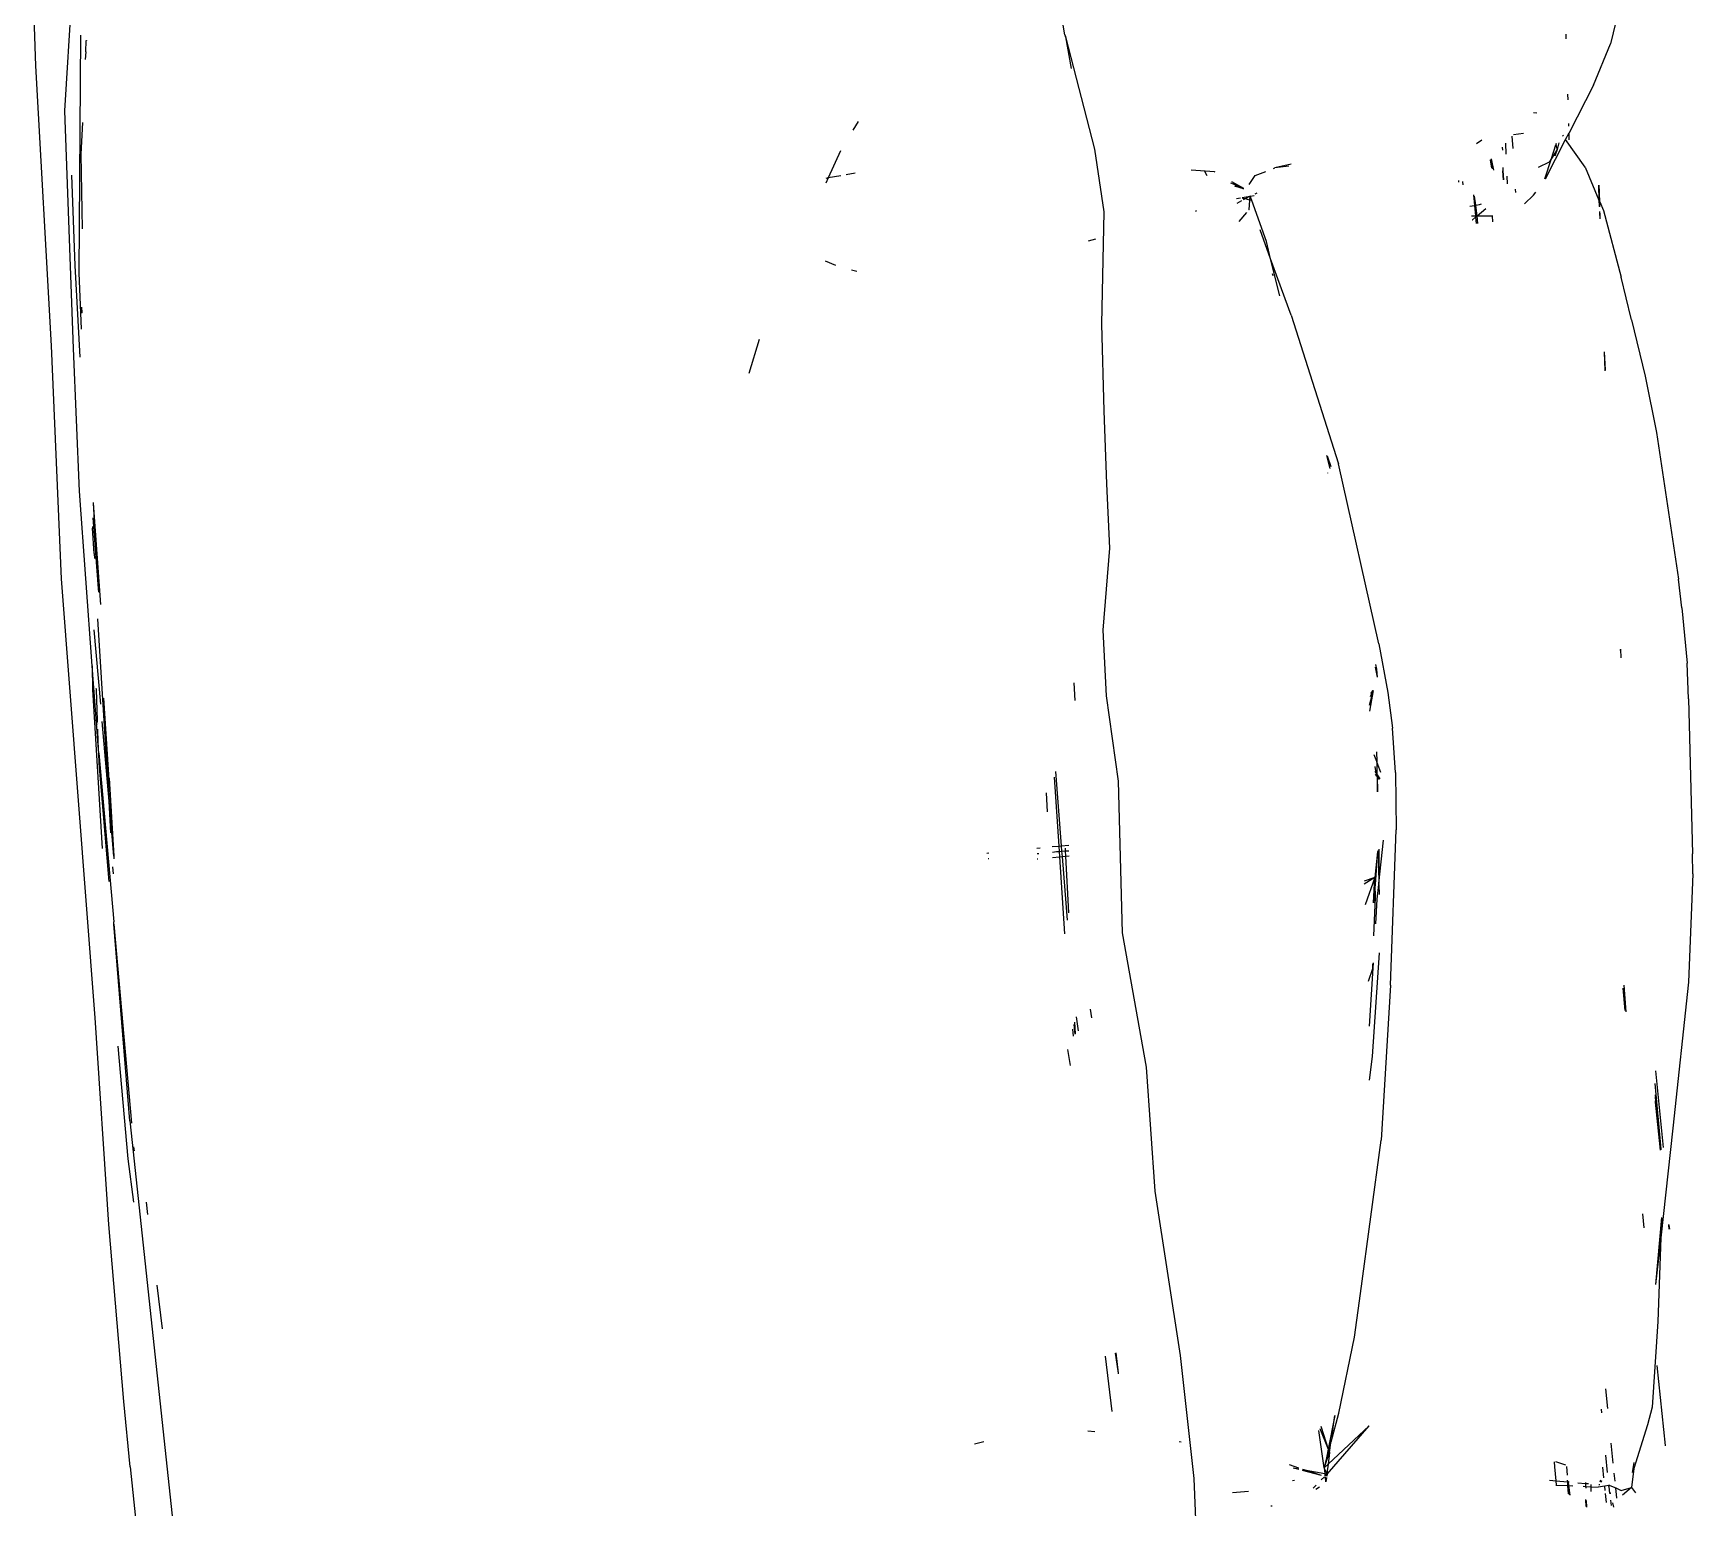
# Model space of a CAD drawing. Header units: millimetres. Extents: x -41292 to 298682, y -22072 to 33155.
# Drawn here: x 30122.3 to 30429.7, y -12965.4 to -12692.2 of the extents above; entities that cross this region are included whole.
import ezdxf

# ---------------------------------------------------------------- set-up
doc = ezdxf.new("R2010")
doc.units = ezdxf.units.MM

# ---------------------------------------------------------------- blocks, each defined once
blk = doc.blocks.new('rmfnasesx')
for p, q in [((57776.64, 2819.91), (57771.5, 2849.81)), ((57586.02, 2814.16), (57585.56, 2829.43)), ((57591.43, 2805.84), (57592.9, 2829.59)), ((57879.63, 2826.15), (57877.68, 2818.2)), ((57594.32, 2819.83), (57594.02, 2775.78)), ((57595.29, 2816.77), (57595.37, 2818.87)), ((57595.42, 2818.9), (57595.42, 2818.86)), ((57776.64, 2819.91), (57776.73, 2819.57)), ((57776.74, 2819.52), (57776.73, 2819.57)), ((57776.74, 2819.52), (57777.8, 2813.65)), ((57776.74, 2819.52), (57782.16, 2798.68)), ((57869.51, 2819.17), (57869.48, 2820.01)), ((57595.29, 2816.77), (57595.2, 2815.3)), ((57874.55, 2810.54), (57877.68, 2818.2)), ((57588.96, 2762.28), (57586.02, 2814.16)), ((57874.55, 2810.54), (57870.03, 2801.73)), ((57869.84, 2807.85), (57869.81, 2808.9)), ((57593, 2761.8), (57591.43, 2805.84)), ((57594.66, 2803.63), (57594.39, 2797.81)), ((57737.46, 2802.25), (57738.44, 2803.84)), ((57864.07, 2805.4), (57863.42, 2805.45)), ((57864.07, 2805.4), (57863.43, 2805.47)), ((57869.99, 2802.99), (57869.97, 2803.48)), ((57853.87, 2800.4), (57852.86, 2799.7)), ((57859.65, 2798.81), (57859.5, 2801.13)), ((57859.76, 2801.42), (57861.57, 2801.67)), ((57865.66, 2793.21), (57869.4, 2800.51)), ((57868.97, 2801.12), (57868.85, 2801.3)), ((57869.4, 2800.51), (57870.03, 2801.73)), ((57873.01, 2795.37), (57869.4, 2800.51)), ((57870.08, 2800.43), (57870.03, 2801.73)), ((57594.39, 2797.81), (57594.65, 2783.95)), ((57735.11, 2798.38), (57732.83, 2793.37)), ((57782.16, 2798.68), (57783.89, 2787.07)), ((57857.67, 2799.11), (57857.69, 2798.5)), ((57858.4, 2797.8), (57858.31, 2799.81)), ((57866.79, 2796.99), (57867.61, 2799.53)), ((57867.85, 2798.62), (57866.79, 2796.99)), ((57867.85, 2798.62), (57867.4, 2797.41)), ((57867.58, 2799.65), (57867.62, 2799.7)), ((57867.58, 2799.65), (57867.64, 2799.61)), ((57867.64, 2799.61), (57867.61, 2799.53)), ((57867.61, 2799.53), (57867.85, 2798.62)), ((57867.64, 2799.61), (57867.71, 2799.81)), ((57868.12, 2799.88), (57867.85, 2798.62)), ((57737.81, 2794.25), (57736.16, 2793.96)), ((57804.36, 2794.5), (57800.04, 2794.84)), ((57803.02, 2793.79), (57802.57, 2794.57)), ((57804.49, 2794.43), (57804.36, 2794.5)), ((57811.91, 2793.84), (57813.84, 2794.59)), ((57815.26, 2795.14), (57815.52, 2795.24)), ((57818.54, 2795.91), (57815.52, 2795.24)), ((57818.11, 2795.55), (57815.52, 2795.24)), ((57855.74, 2795.17), (57855.5, 2796.72)), ((57855.55, 2796.77), (57855.83, 2795.07)), ((57856.11, 2794.8), (57855.68, 2796.91)), ((57857.78, 2795.32), (57857.79, 2794.69)), ((57857.91, 2793.02), (57857.79, 2794.69)), ((57857.79, 2794.69), (57857.89, 2793.04)), ((57866.35, 2796.31), (57864.28, 2795.34)), ((57865.56, 2793.21), (57866.79, 2796.99)), ((57866.79, 2796.99), (57866.35, 2796.31)), ((57873.01, 2795.37), (57875.57, 2789.27)), ((57592.63, 2793.89), (57593.29, 2777.15)), ((57732.83, 2793.37), (57732.38, 2792.39)), ((57732.83, 2793.37), (57732.39, 2793.3)), ((57735.15, 2793.78), (57732.83, 2793.37)), ((57807.34, 2792.5), (57808.1, 2792.17)), ((57809.79, 2791.4), (57807.58, 2792.66)), ((57808.1, 2792.17), (57809.75, 2791.37)), ((57808.1, 2792.12), (57809.75, 2791.37)), ((57808.25, 2791.81), (57808.13, 2791.84)), ((57809.71, 2791.34), (57808.31, 2791.79)), ((57810.75, 2792.16), (57811.91, 2793.84)), ((57849.54, 2792.89), (57849.56, 2792.6)), ((57850.36, 2792.65), (57850.31, 2792.72)), ((57850.39, 2792.1), (57850.36, 2792.65)), ((57858.63, 2792.3), (57858.57, 2793.7)), ((57860.15, 2790.7), (57860.12, 2791.29)), ((57875.49, 2792.06), (57875.57, 2789.27)), ((57875.55, 2792.03), (57875.59, 2790.72)), ((57875.7, 2788.96), (57875.61, 2791.99)), ((57808.41, 2789.54), (57809.15, 2789.67)), ((57809.37, 2789.14), (57808.48, 2788.67)), ((57809.46, 2789.73), (57810.97, 2789.99)), ((57810.01, 2789.48), (57809.54, 2789.59)), ((57810.01, 2789.48), (57809.69, 2789.31)), ((57810.97, 2789.99), (57810.01, 2789.48)), ((57810.91, 2789.27), (57810.01, 2789.48)), ((57810.75, 2787.5), (57810.91, 2789.27)), ((57810.91, 2789.27), (57810.97, 2789.99)), ((57811.3, 2789.17), (57810.91, 2789.27)), ((57810.97, 2789.99), (57811.04, 2790.02)), ((57811.3, 2789.17), (57810.97, 2789.99)), ((57811.04, 2790.02), (57811.68, 2790.14)), ((57813.96, 2781.58), (57811.3, 2789.17)), ((57811.9, 2790.45), (57812.27, 2790.63)), ((57851.63, 2788.16), (57852.51, 2788.29)), ((57852.33, 2790.25), (57852.51, 2788.29)), ((57852.51, 2788.29), (57852.74, 2788.32)), ((57852.51, 2788.29), (57852.7, 2786.36)), ((57852.74, 2788.32), (57852.53, 2790.02)), ((57852.74, 2788.32), (57853.47, 2788.43)), ((57852.99, 2786.35), (57852.74, 2788.32)), ((57853.47, 2788.43), (57853.84, 2788.56)), ((57861.75, 2788.57), (57863.43, 2790.16)), ((57863.43, 2790.16), (57863.86, 2790.72)), ((57875.59, 2790.72), (57875.57, 2789.27)), ((57875.57, 2789.27), (57875.61, 2788.16)), ((57875.7, 2788.96), (57875.57, 2789.27)), ((57875.61, 2788.16), (57875.68, 2788.08)), ((57875.74, 2788.02), (57875.7, 2788.96)), ((57875.7, 2788.96), (57876.39, 2787.33)), ((57783.89, 2787.07), (57783.43, 2766.31)), ((57800.81, 2787.24), (57801.04, 2787.32)), ((57810.29, 2786.97), (57808.85, 2785.3)), ((57810.75, 2787.5), (57810.72, 2787.47)), ((57851.95, 2786.36), (57852.7, 2786.36)), ((57852.08, 2785.61), (57852.13, 2785.63)), ((57852.13, 2785.63), (57852.72, 2786.12)), ((57852.7, 2786.36), (57852.72, 2786.12)), ((57852.7, 2786.36), (57852.99, 2786.35)), ((57852.72, 2786.12), (57852.99, 2786.35)), ((57852.72, 2786.12), (57852.83, 2784.94)), ((57852.99, 2786.35), (57854.6, 2787.7)), ((57853.16, 2784.97), (57852.99, 2786.35)), ((57852.99, 2786.35), (57855.76, 2786.33)), ((57855.75, 2786.42), (57855.76, 2786.33)), ((57855.76, 2786.33), (57855.87, 2785.23)), ((57855.76, 2786.33), (57855.83, 2786.33)), ((57875.64, 2787.14), (57875.66, 2787.05)), ((57875.66, 2787.05), (57875.65, 2786.51)), ((57875.65, 2786.51), (57875.68, 2786.41)), ((57875.73, 2786.83), (57875.75, 2786.06)), ((57875.81, 2785.81), (57875.78, 2786.66)), ((57876.39, 2787.33), (57879.66, 2774.98)), ((57782.29, 2782.01), (57780.94, 2781.67)), ((57814.75, 2778.41), (57812.79, 2783.75)), ((57814.75, 2778.41), (57813.96, 2781.58)), ((57593.29, 2777.15), (57594.2, 2760.16)), ((57594.02, 2775.78), (57594.43, 2765.37)), ((57732.27, 2778), (57734.13, 2777.24)), ((57737.12, 2776.35), (57738.13, 2776.08)), ((57818.58, 2767.98), (57814.75, 2778.41)), ((57816.47, 2771.52), (57814.75, 2778.41)), ((57815.04, 2775.67), (57815.14, 2775.31)), ((57881.51, 2767.34), (57879.66, 2774.98)), ((57594.52, 2769.41), (57594.57, 2768.36)), ((57594.56, 2768.3), (57594.57, 2768.36)), ((57818.58, 2767.98), (57827.35, 2740.41)), ((57881.51, 2767.34), (57881.53, 2767.31)), ((57881.58, 2767.09), (57881.53, 2767.31)), ((57881.58, 2767.09), (57884.11, 2756.66)), ((57783.43, 2766.31), (57783.88, 2750.26)), ((57590.77, 2719.11), (57588.96, 2762.28)), ((57594.11, 2735.38), (57593, 2761.8)), ((57720.02, 2763.42), (57718.08, 2757.18)), ((57876.55, 2761.15), (57876.69, 2757.77)), ((57876.69, 2757.77), (57876.61, 2761.12)), ((57876.72, 2757.67), (57876.69, 2757.77)), ((57884.11, 2756.66), (57886.24, 2746.23)), ((57783.88, 2750.26), (57784.34, 2736.74)), ((57886.24, 2746.23), (57890.27, 2719.04)), ((57825.76, 2739.55), (57825.16, 2741.94)), ((57825.94, 2739.87), (57825.31, 2741.85)), ((57834.77, 2707.05), (57827.35, 2740.41)), ((57784.34, 2736.74), (57784.92, 2724.78)), ((57825.28, 2738.72), (57825.28, 2738.69)), ((57596.47, 2702.98), (57594.11, 2735.38)), ((57596.68, 2733.25), (57596.68, 2733.12)), ((57596.68, 2733.12), (57598.03, 2714.38)), ((57596.68, 2733.12), (57597.57, 2717.33)), ((57596.6, 2730.41), (57597.57, 2717.33)), ((57596.55, 2728.79), (57596.54, 2728.52)), ((57596.82, 2723.8), (57596.54, 2728.52)), ((57596.82, 2723.8), (57596.93, 2722.89)), ((57784.92, 2724.78), (57783.7, 2709.61)), ((57597.03, 2637.79), (57590.77, 2719.11)), ((57890.92, 2713.76), (57890.27, 2719.04)), ((57597.57, 2717.33), (57597.64, 2716.67)), ((57599.6, 2677.91), (57597.56, 2711.7)), ((57890.92, 2713.76), (57891.88, 2703.46)), ((57598.06, 2695.91), (57596.88, 2709.68)), ((57783.7, 2709.61), (57784.28, 2697.43)), ((57834.77, 2707.05), (57836.48, 2698.07)), ((57879.47, 2706.01), (57879.48, 2705.85)), ((57879.69, 2704.5), (57879.6, 2706.1)), ((57596.47, 2702.98), (57596.57, 2698.61)), ((57597.63, 2687.51), (57596.47, 2702.98)), ((57834.56, 2700.9), (57834.17, 2702.73)), ((57834.44, 2702.35), (57834.26, 2703.27)), ((57834.56, 2700.9), (57834.44, 2702.35)), ((57892.13, 2696.89), (57891.88, 2703.46)), ((57778.29, 2699.83), (57778.5, 2696.57)), ((57596.57, 2698.61), (57598.33, 2669.14)), ((57597.27, 2698.59), (57597.23, 2698.8)), ((57597.46, 2692.86), (57597.27, 2698.59)), ((57598.6, 2697.03), (57600.47, 2667.75)), ((57784.28, 2697.43), (57786.52, 2681.63)), ((57833.77, 2698.41), (57832.98, 2695.63)), ((57833.77, 2698.41), (57833.08, 2694.6)), ((57833.25, 2697.33), (57833.77, 2698.41)), ((57833.34, 2697.85), (57833.77, 2698.41)), ((57836.48, 2698.07), (57837.3, 2691.46)), ((57892.13, 2696.89), (57892.87, 2668.16)), ((57597.48, 2692.65), (57597.46, 2692.86)), ((57597.47, 2692.44), (57597.47, 2692.5)), ((57597.5, 2692.2), (57597.49, 2692.27)), ((57597.54, 2690.98), (57597.52, 2691.27)), ((57597.63, 2687.51), (57597.54, 2690.98)), ((57599.6, 2677.91), (57598.34, 2692.67)), ((57837.87, 2683.22), (57837.3, 2691.46)), ((57597.69, 2686.82), (57597.63, 2687.51)), ((57597.69, 2686.82), (57600.47, 2655.55)), ((57597.76, 2684.98), (57597.69, 2686.82)), ((57834.37, 2687.08), (57834.4, 2685.25)), ((57599.63, 2663.03), (57597.76, 2684.98)), ((57834.4, 2685.25), (57833.94, 2686.51)), ((57834.05, 2684.34), (57834.25, 2683.18)), ((57834.42, 2685.21), (57834.4, 2685.25)), ((57835.14, 2683.22), (57834.42, 2685.21)), ((57834.42, 2685.21), (57834.44, 2682.88)), ((57599.65, 2682.18), (57600.47, 2667.75)), ((57774.67, 2682.37), (57775.5, 2669.61)), ((57774.9, 2683.45), (57775.98, 2669.65)), ((57786.52, 2681.63), (57787.25, 2653.51)), ((57834.25, 2683.18), (57834.14, 2683.4)), ((57834.45, 2682.58), (57834.19, 2682.94)), ((57834.25, 2683.18), (57834.44, 2682.88)), ((57834.44, 2682.88), (57834.48, 2682.83)), ((57834.48, 2682.83), (57834.45, 2682.58)), ((57834.45, 2682.58), (57834.48, 2682.53)), ((57834.48, 2682.83), (57834.96, 2682.09)), ((57834.48, 2682.53), (57834.5, 2679.64)), ((57834.48, 2682.53), (57834.56, 2679.63)), ((57834.93, 2681.92), (57834.48, 2682.53)), ((57837.87, 2683.22), (57838.02, 2672.63)), ((57599.95, 2672.03), (57599.6, 2677.91)), ((57600.47, 2667.75), (57599.6, 2677.91)), ((57773.16, 2679.47), (57773.38, 2675.93)), ((57836.95, 2643.84), (57838.02, 2672.63)), ((57762.17, 2668.31), (57762.58, 2668.35)), ((57771.44, 2669.24), (57772.05, 2669.3)), ((57771.49, 2668.2), (57771.84, 2668.24)), ((57774.32, 2669.51), (57775.5, 2669.61)), ((57774.33, 2668.49), (57775.12, 2668.57)), ((57775.12, 2668.57), (57775.56, 2668.6)), ((57775.5, 2669.61), (57775.98, 2669.65)), ((57775.5, 2669.61), (57775.56, 2668.6)), ((57775.56, 2668.6), (57776.05, 2668.64)), ((57775.56, 2668.6), (57775.63, 2667.63)), ((57775.98, 2669.65), (57777.35, 2669.76)), ((57775.98, 2669.65), (57776.05, 2668.64)), ((57776.05, 2668.64), (57776.7, 2668.7)), ((57776.05, 2668.64), (57776.13, 2667.67)), ((57776.67, 2669.19), (57776.7, 2668.7)), ((57776.7, 2668.7), (57777.39, 2668.75)), ((57776.7, 2668.7), (57776.75, 2667.72)), ((57834.55, 2668.56), (57834.07, 2663.78)), ((57834.55, 2668.56), (57834.1, 2662.52)), ((57834.6, 2668.65), (57834.55, 2668.56)), ((57834.69, 2668.81), (57834.82, 2662.67)), ((57834.79, 2669.01), (57834.82, 2662.67)), ((57834.82, 2662.67), (57835.67, 2670.71)), ((57600.41, 2664.47), (57600.33, 2665.76)), ((57600.47, 2667.75), (57600.52, 2667.27)), ((57762.42, 2667.29), (57762.55, 2667.31)), ((57771.53, 2667.26), (57771.65, 2667.27)), ((57774.33, 2667.52), (57775.63, 2667.63)), ((57775.63, 2667.63), (57776.13, 2667.67)), ((57775.63, 2667.63), (57776.55, 2653.37)), ((57776.13, 2667.67), (57776.75, 2667.72)), ((57776.13, 2667.67), (57777.05, 2655.9)), ((57776.75, 2667.72), (57777.42, 2667.78)), ((57776.75, 2667.72), (57777.32, 2657.26)), ((57892.95, 2664.48), (57892.87, 2668.16)), ((57834.07, 2663.78), (57832.09, 2663.1)), ((57834.07, 2663.78), (57832.11, 2662.55)), ((57834.07, 2663.78), (57832.29, 2658.75)), ((57833.81, 2659.12), (57834.07, 2663.78)), ((57834.1, 2662.52), (57833.81, 2659.12)), ((57834.1, 2662.52), (57834.07, 2663.78)), ((57834.15, 2660.07), (57834.1, 2662.52)), ((57834.51, 2659.78), (57834.8, 2662.46)), ((57834.8, 2662.46), (57834.82, 2662.67)), ((57834.8, 2662.46), (57834.83, 2660.66)), ((57892.95, 2664.48), (57892.15, 2644.37)), ((57833.88, 2652.97), (57834.15, 2660.07)), ((57834.23, 2655.2), (57834.51, 2659.78)), ((57600.51, 2655.14), (57600.47, 2655.55)), ((57603.43, 2618.7), (57600.51, 2655.14)), ((57600.51, 2655.14), (57603.78, 2618.28)), ((57787.25, 2653.51), (57791.69, 2628.64)), ((57833.65, 2630.62), (57834.91, 2649.83)), ((57832.91, 2644.57), (57833.66, 2646.9)), ((57833.06, 2636.24), (57833.78, 2647.96)), ((57833.66, 2646.9), (57833.69, 2647.81)), ((57836.95, 2643.84), (57835.2, 2615.14)), ((57880.63, 2638.87), (57880.24, 2643.82)), ((57892.15, 2644.37), (57889.24, 2617.35)), ((57880.43, 2639.15), (57880.08, 2643.31)), ((57599.55, 2599.5), (57597.03, 2637.79)), ((57778.71, 2637.96), (57779.11, 2635.37)), ((57781.3, 2639.41), (57781.56, 2637.8)), ((57778.04, 2635.67), (57778.16, 2634.42)), ((57778.29, 2636.54), (57778.5, 2634.76)), ((57778.43, 2637), (57778.55, 2634.81)), ((57601.22, 2632.56), (57603.11, 2611.68)), ((57777.16, 2631.9), (57777.64, 2628.97)), ((57791.69, 2628.64), (57793.29, 2605.69)), ((57833.05, 2626.26), (57833.65, 2630.62)), ((57887.12, 2613.46), (57886, 2625.61)), ((57886.02, 2627.94), (57887.43, 2613.76)), ((57885.98, 2623.06), (57886.5, 2617.63)), ((57885.98, 2622.43), (57885.98, 2622.15)), ((57885.98, 2622.15), (57886.92, 2613.26)), ((57885.98, 2622.15), (57886.5, 2617.63)), ((57885.99, 2623.51), (57886.7, 2616.08)), ((57603.43, 2618.7), (57614.41, 2516.42)), ((57886.5, 2617.63), (57886.92, 2613.26)), ((57886.5, 2617.63), (57886.7, 2616.08)), ((57886.7, 2616.08), (57887, 2613.34)), ((57889.24, 2617.35), (57887, 2597.04)), ((57604.31, 2613.13), (57604.22, 2613.92)), ((57831.4, 2586.69), (57835.2, 2615.14)), ((57887, 2613.34), (57886.97, 2613.31)), ((57603.11, 2611.68), (57604.13, 2603.61)), ((57793.29, 2605.69), (57798.03, 2575.26)), ((57606.82, 2601.33), (57606.52, 2603.62)), ((57883.92, 2598.91), (57883.68, 2601.48)), ((57887.13, 2600.81), (57886.04, 2588.39)), ((57887.13, 2600.81), (57887, 2597.04)), ((57602.34, 2566.72), (57599.55, 2599.5)), ((57888.44, 2599.49), (57888.47, 2599.46)), ((57888.47, 2599.46), (57888.56, 2598.62)), ((57888.47, 2599.46), (57888.53, 2598.61)), ((57888.56, 2598.62), (57888.5, 2599.44)), ((57888.5, 2599.44), (57888.6, 2598.64)), ((57888.67, 2598.66), (57888.59, 2599.37)), ((57887, 2597.04), (57886.04, 2588.39)), ((57887, 2597.04), (57886.46, 2581.55)), ((57609.52, 2580.18), (57608.49, 2588.24)), ((57830.3, 2578.62), (57831.4, 2586.69)), ((57886.46, 2581.55), (57885.43, 2565.67)), ((57827.36, 2564.57), (57830.3, 2578.62)), ((57784.11, 2575.09), (57785.37, 2564.84)), ((57785.94, 2575.66), (57786.5, 2571.98)), ((57786.06, 2575.7), (57786.5, 2571.98)), ((57798.03, 2575.26), (57800.56, 2552.43)), ((57887.87, 2558.56), (57886.37, 2573.41)), ((57786.5, 2571.98), (57786.49, 2571.83)), ((57877.2, 2565.39), (57876.84, 2569.07)), ((57603.5, 2554.61), (57602.34, 2566.72)), ((57826.62, 2564.14), (57825.41, 2557.91)), ((57825.95, 2559.26), (57827.36, 2564.57)), ((57826.08, 2560.17), (57826.62, 2564.14)), ((57876.1, 2564.64), (57876.04, 2565.29)), ((57885.43, 2565.67), (57884.54, 2562.36)), ((57782.2, 2561.08), (57780.88, 2561.19)), ((57824.67, 2554.41), (57823.7, 2561.33)), ((57823.86, 2561.71), (57825.41, 2557.91)), ((57824.05, 2562.16), (57825.41, 2557.91)), ((57825.24, 2553.26), (57833.01, 2562.2)), ((57833.01, 2562.2), (57825.39, 2555.08)), ((57884.54, 2562.36), (57882.05, 2554.32)), ((57761.65, 2559.24), (57759.9, 2558.78)), ((57798.21, 2559.19), (57797.79, 2559.27)), ((57824.9, 2555.29), (57825.52, 2557.63)), ((57825.41, 2557.91), (57825.1, 2556.29)), ((57825.44, 2557.82), (57825.1, 2556.29)), ((57825.41, 2557.91), (57825.44, 2557.82)), ((57825.71, 2559), (57825.44, 2557.82)), ((57825.44, 2557.82), (57825.53, 2557.68)), ((57825.52, 2557.63), (57825.53, 2557.68)), ((57825.52, 2557.63), (57825.68, 2557.25)), ((57825.53, 2557.68), (57825.9, 2559.08)), ((57825.68, 2557.25), (57825.9, 2559.08)), ((57825.9, 2559.08), (57825.92, 2559.23)), ((57825.92, 2559.23), (57825.95, 2559.26)), ((57878.21, 2555.31), (57877.84, 2558.98)), ((57887.88, 2558.52), (57887.87, 2558.56)), ((57603.5, 2554.61), (57606.2, 2528.68)), ((57818.16, 2555.02), (57819.94, 2554.44)), ((57824.67, 2554.41), (57825.68, 2557.25)), ((57824.9, 2555.29), (57824.67, 2554.41)), ((57825.39, 2555.08), (57824.67, 2554.41)), ((57825.1, 2556.29), (57824.9, 2555.29)), ((57825.39, 2555.08), (57825.17, 2553.42)), ((57825.68, 2557.25), (57825.39, 2555.08)), ((57867.42, 2554.63), (57867.35, 2555.54)), ((57867.62, 2552.02), (57867.42, 2554.6)), ((57867.51, 2555.59), (57869.37, 2554.97)), ((57869.58, 2554.67), (57869.66, 2553.07)), ((57876.49, 2552.57), (57876.3, 2554.54)), ((57877.13, 2553.58), (57876.83, 2556.78)), ((57881.81, 2553.53), (57882.1, 2555.39)), ((57882.12, 2554.8), (57882.05, 2554.32)), ((57800.56, 2552.43), (57801.52, 2528.31)), ((57818.83, 2552.05), (57819.17, 2552.15)), ((57818.9, 2554.44), (57819.96, 2554.24)), ((57818.9, 2554.44), (57819.96, 2554.16)), ((57820.59, 2554), (57824.14, 2553.07)), ((57820.64, 2554.12), (57821.31, 2553.99)), ((57820.68, 2554.2), (57821.31, 2553.99)), ((57821.31, 2553.99), (57824.14, 2553.07)), ((57821.31, 2553.99), (57824.77, 2553.35)), ((57824.14, 2552.17), (57824.76, 2552.78)), ((57825.17, 2553.42), (57824.67, 2554.41)), ((57824.67, 2554.41), (57824.77, 2553.35)), ((57824.77, 2553.35), (57824.81, 2552.93)), ((57824.77, 2553.35), (57825.15, 2553.28)), ((57824.83, 2552.75), (57824.92, 2551.85)), ((57824.9, 2552.92), (57825.13, 2553.15)), ((57825.06, 2552.64), (57824.96, 2551.83)), ((57825.12, 2552.61), (57824.96, 2551.83)), ((57825.13, 2553.15), (57825.09, 2552.88)), ((57825.15, 2553.28), (57825.13, 2553.15)), ((57825.13, 2553.15), (57825.24, 2553.26)), ((57825.17, 2553.42), (57825.15, 2553.28)), ((57825.15, 2553.28), (57825.24, 2553.26)), ((57825.24, 2553.26), (57825.17, 2553.42)), ((57825.24, 2553.26), (57825.17, 2552.86)), ((57866.38, 2552.12), (57867.62, 2552.02)), ((57867.68, 2551.24), (57867.62, 2552.02)), ((57867.62, 2552.02), (57869.73, 2551.84)), ((57869.71, 2552.15), (57869.73, 2551.84)), ((57869.73, 2551.84), (57869.76, 2551.14)), ((57869.73, 2551.84), (57869.86, 2551.83)), ((57869.83, 2552.02), (57869.86, 2551.83)), ((57869.86, 2551.83), (57869.94, 2551.13)), ((57869.86, 2551.83), (57870.03, 2551.81)), ((57871.68, 2551.67), (57873.07, 2551.55)), ((57873.06, 2551.71), (57873.07, 2551.55)), ((57873.07, 2551.55), (57873.63, 2551.51)), ((57873.07, 2551.55), (57873.1, 2550.98)), ((57875.68, 2551.93), (57876.02, 2551.8)), ((57875.73, 2552.14), (57876.11, 2551.95)), ((57878.54, 2551.98), (57878.4, 2553.42)), ((57882.05, 2554.32), (57881.57, 2550.75)), ((57882.05, 2554.32), (57881.81, 2553.53)), ((57807.7, 2549.86), (57810.63, 2550.13)), ((57822.61, 2550.66), (57823.2, 2551.24)), ((57823.14, 2550.46), (57823.79, 2550.91)), ((57867.59, 2551.24), (57867.68, 2551.24)), ((57867.68, 2551.18), (57867.68, 2551.24)), ((57867.68, 2551.24), (57869.76, 2551.14)), ((57869.76, 2551.14), (57869.84, 2549.61)), ((57869.76, 2551.14), (57869.94, 2551.13)), ((57869.94, 2551.13), (57870.16, 2549.38)), ((57870.13, 2549.4), (57869.94, 2551.13)), ((57869.94, 2551.13), (57870.7, 2551.09)), ((57872.65, 2551), (57873.1, 2550.98)), ((57873.05, 2548.58), (57873.13, 2547.23)), ((57873.1, 2550.98), (57873.11, 2550.68)), ((57873.1, 2550.98), (57874.05, 2550.93)), ((57873.22, 2548.4), (57873.28, 2547.12)), ((57874.04, 2551.36), (57874.05, 2550.93)), ((57874.05, 2550.93), (57874.06, 2550.02)), ((57874.05, 2550.93), (57875.43, 2550.87)), ((57876.65, 2551.04), (57875.43, 2550.87)), ((57875.54, 2551.34), (57875.72, 2551.33)), ((57877.35, 2551.13), (57876.65, 2551.04)), ((57876.73, 2550.22), (57876.65, 2551.04)), ((57876.94, 2548.02), (57876.78, 2549.67)), ((57877.61, 2551.17), (57877.35, 2551.13)), ((57877.37, 2550.96), (57877.35, 2551.13)), ((57877.37, 2550.96), (57877.53, 2549.68)), ((57877.59, 2549.94), (57877.67, 2549.59)), ((57877.61, 2551.17), (57878.67, 2550.71)), ((57877.69, 2548.42), (57877.81, 2547.42)), ((57878.86, 2548.79), (57878.67, 2550.71)), ((57878.67, 2550.71), (57879.71, 2550.25)), ((57879.71, 2550.25), (57881.57, 2550.75)), ((57881.57, 2550.75), (57879.93, 2549.33)), ((57881.57, 2550.75), (57882.31, 2549.82)), ((57814.82, 2547.37), (57815.01, 2547.41)), ((57878.06, 2547.91), (57878.24, 2547.12))]:
    blk.add_line(p, q)

msp = doc.modelspace()

# ---------------------------------------------------------------- block references
msp.add_blockref('rmfnasesx', (-27463.27, -15512.43))

doc.saveas('drawing.dxf')
